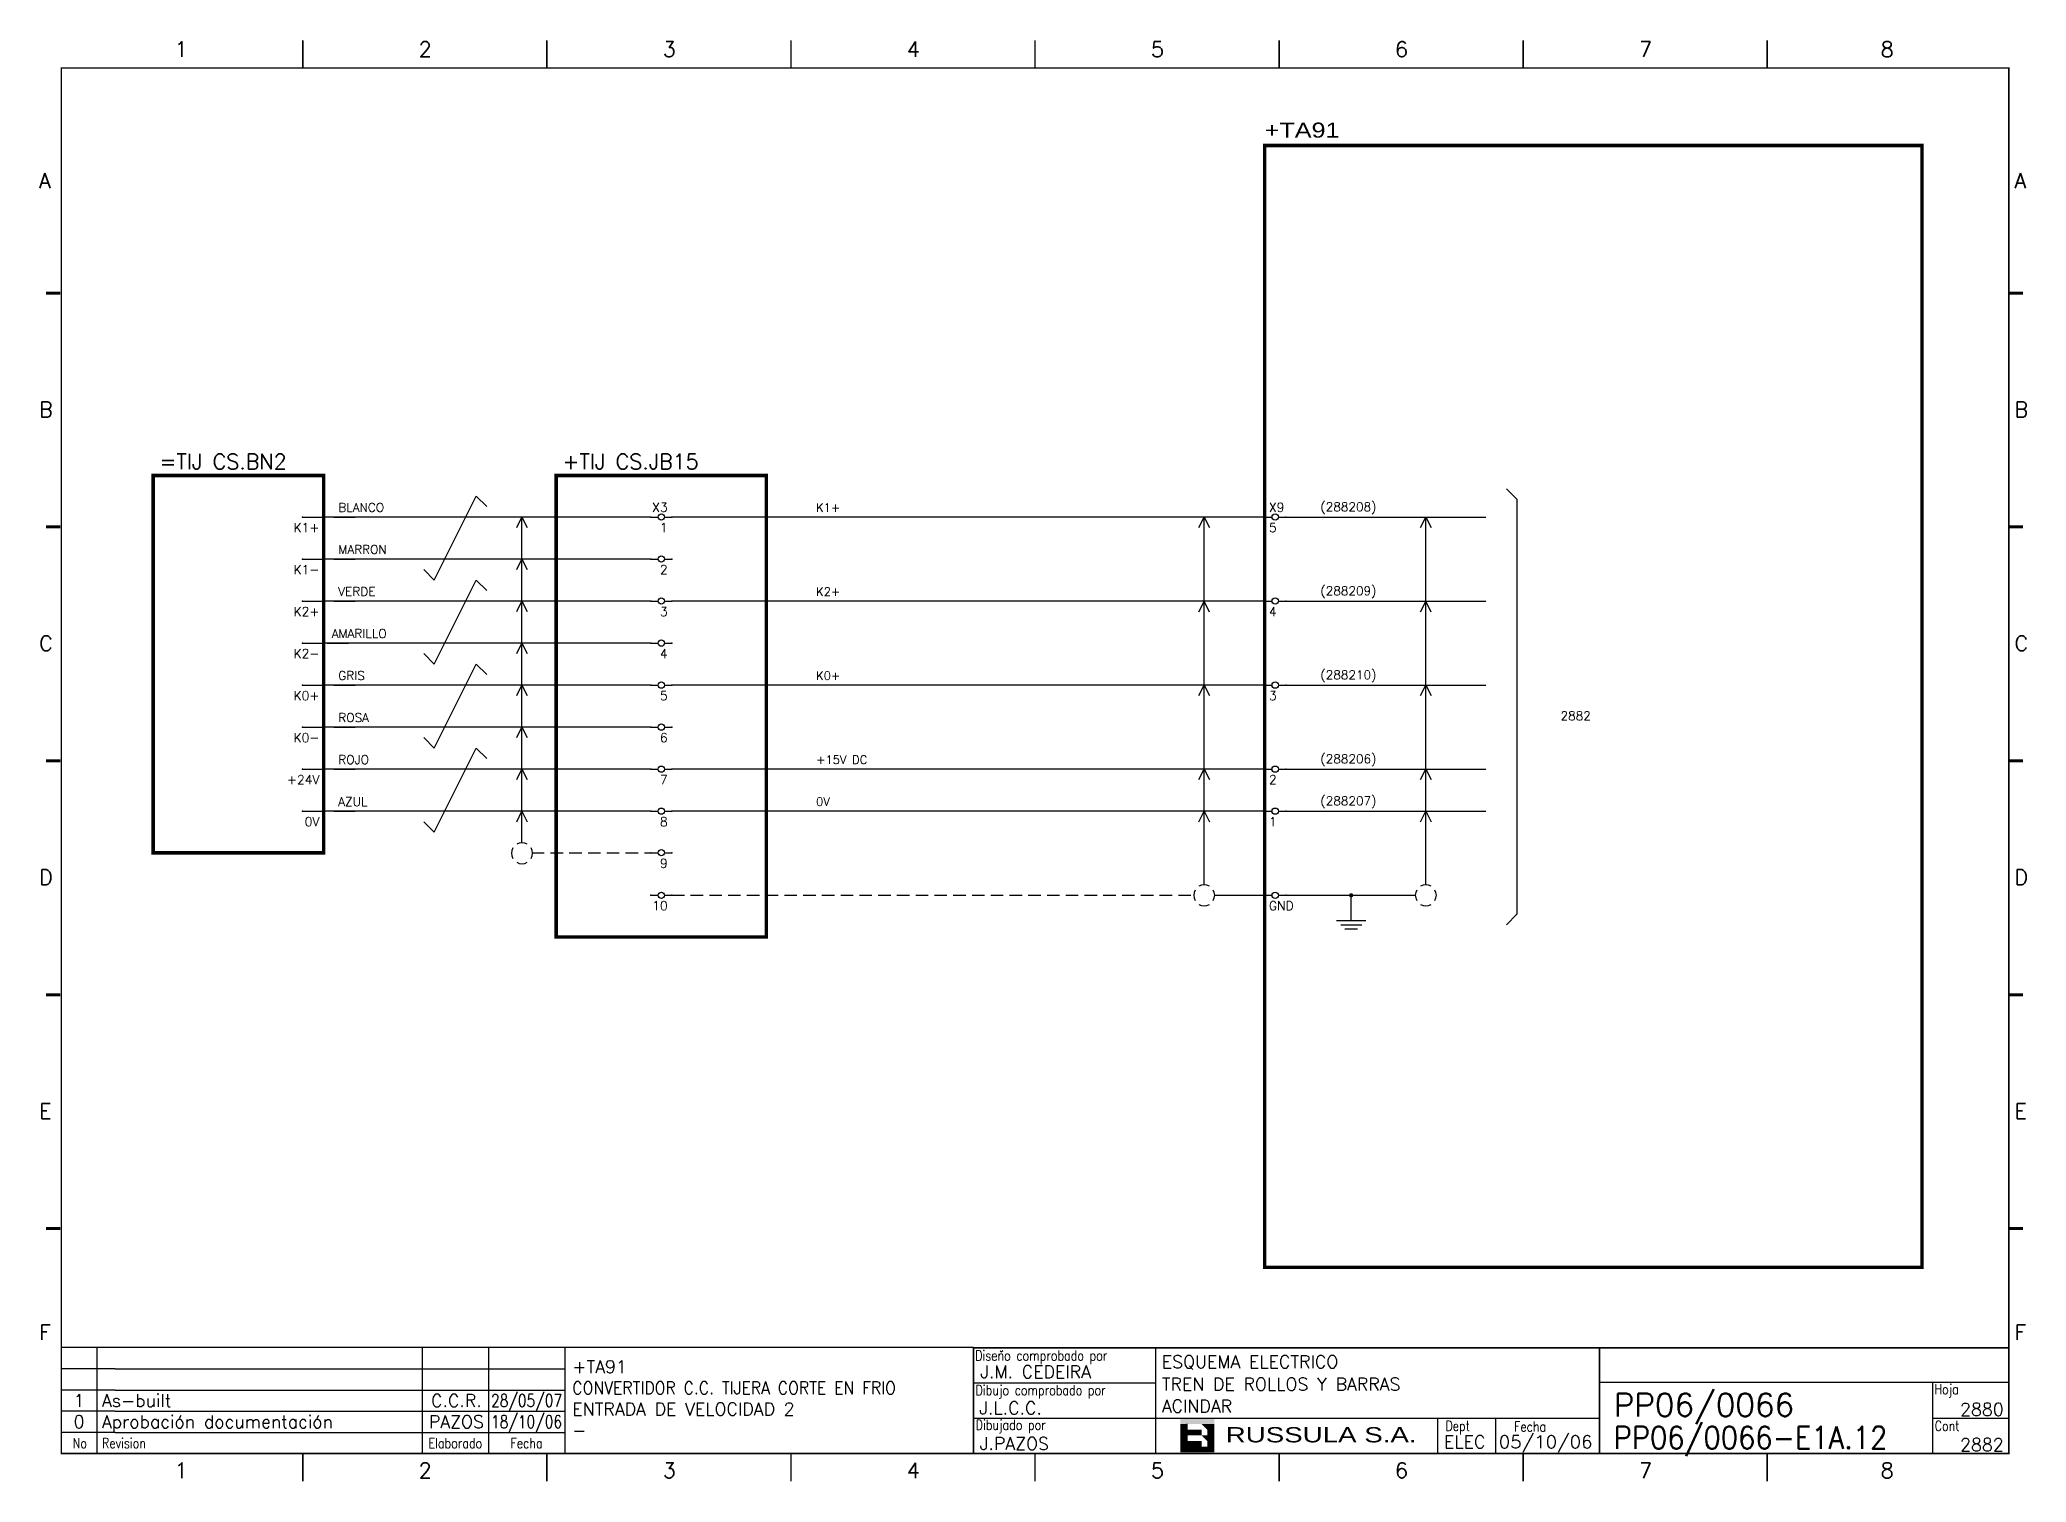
# Model space of a CAD drawing. Extents: x 415 to 812, y 5 to 293.
import ezdxf
from ezdxf.enums import TextEntityAlignment as Align

# ---------------------------------------------------------------- set-up
doc = ezdxf.new("R2010")
doc.units = 0
doc.header["$LTSCALE"] = 10
doc.header["$MEASUREMENT"] = 0
doc.linetypes.add('DASHDOT', pattern=[1, 0.5, -0.25, 0, -0.25])
doc.linetypes.add('HIDDEN', pattern=[0.375, 0.25, -0.125])
doc.layers.get('0').update_dxf_attribs({"linetype": 'CONTINUOUS'})
for name, color, linetype in [('1', 7, 'CONTINUOUS'), ('10', 5, 'CONTINUOUS'), ('102', 7, 'CONTINUOUS'), ('2', 7, 'CONTINUOUS'), ('8', 1, 'CONTINUOUS'), ('9', 6, 'CONTINUOUS'), ('ATRIBUTOS', 6, 'CONTINUOUS'), ('DIBUJO', 7, 'CONTINUOUS'), ('NODE', 7, 'CONTINUOUS')]:
    doc.layers.add(name, color=color, linetype=linetype)
doc.styles.add('HELVETICA', font='HELV.SHX')
doc.styles.add('LABEL', font='SIMPLEX', dxfattribs={"width": 0.8, "height": 4})
doc.styles.add('ROMANS', font='ROMANS.SHX')
doc.styles.get("Standard").update_dxf_attribs({"font": 'simplex'})

# ---------------------------------------------------------------- blocks, each defined once
blk = doc.blocks.new('newcajec')
at = {"layer": '1'}
for p, q in [((179.4, 20.85), (0.13, 20.85)), ((7, 20.85), (7, 0)), ((71, 20.85), (71, 0)), ((84, 20.85), (84, 0.09)), ((99, 20.85), (99, 0)), ((184.64, 20.18), (184.81, 20.01)), ((184.81, 20.01), (185.18, 20.25)), ((215.2, 20.8), (215.2, 0)), ((10.6, 16.64), (0, 16.64)), ((10.6, 16.64), (99, 16.64)), ((10.6, 12.48), (0, 12.48)), ((10.6, 12.48), (99, 12.48)), ((179.4, 13.87), (215.2, 13.87)), ((368, 14.06), (368, 0)), ((10.6, 8.32), (0, 8.32)), ((10.6, 8.32), (99, 8.32)), ((10.6, 4.16), (0, 4.16)), ((10.6, 4.16), (99, 4.16)), ((179.4, 6.93), (267.63, 6.93)), ((267.63, 6.93), (302.5, 6.93)), ((270.63, 6.91), (270.63, 0)), ((282.07, 6.93), (282.07, 0)), ((368, 6.93), (383, 6.93))]:
    blk.add_line(p, q, dxfattribs=at)
for points in [[(47.5, 272.5, 0.3, 0.3, 0), (47.5, 277.91, 0.3, 0.3, 0)], [(95.5, 272.5, 0.3, 0.3, 0), (95.5, 277.91, 0.3, 0.3, 0)], [(143.5, 272.5, 0.3, 0.3, 0), (143.5, 277.91, 0.3, 0.3, 0)], [(191.5, 272.5, 0.3, 0.3, 0), (191.5, 277.91, 0.3, 0.3, 0)], [(239.5, 272.5, 0.3, 0.3, 0), (239.5, 277.91, 0.3, 0.3, 0)], [(287.5, 272.5, 0.3, 0.3, 0), (287.5, 277.91, 0.3, 0.3, 0)], [(335.5, 272.5, 0.3, 0.3, 0), (335.5, 277.91, 0.3, 0.3, 0)], [(-2.99, 228.23, 0.6, 0.6, 0), (-0.18, 228.23, 0.6, 0.6, 0)], [(383.01, 228.23, 0.6, 0.6, 0), (385.82, 228.23, 0.6, 0.6, 0)], [(-2.99, 182.23, 0.6, 0.6, 0), (-0.18, 182.23, 0.6, 0.6, 0)], [(383.01, 182.23, 0.6, 0.6, 0), (385.82, 182.23, 0.6, 0.6, 0)], [(-2.99, 136.23, 0.6, 0.6, 0), (-0.18, 136.23, 0.6, 0.6, 0)], [(383.01, 136.23, 0.6, 0.6, 0), (385.82, 136.23, 0.6, 0.6, 0)], [(-2.99, 90.23, 0.6, 0.6, 0), (-0.18, 90.23, 0.6, 0.6, 0)], [(383.01, 90.23, 0.6, 0.6, 0), (385.82, 90.23, 0.6, 0.6, 0)], [(-2.99, 44.23, 0.6, 0.6, 0), (-0.18, 44.23, 0.6, 0.6, 0)], [(383.01, 44.23, 0.6, 0.6, 0), (385.82, 44.23, 0.6, 0.6, 0)], [(383, 20.8, 0.3, 0.3, 0), (179.4, 20.8, 0.3, 0.3, 0), (179.4, 0, 0.3, 0.3, 0)], [(302.5, 20.8, 0.3, 0.3, 0), (302.5, 0, 0.3, 0.3, 0)], [(302.5, 14, 0.3, 0.3, 0), (383, 14, 0.3, 0.3, 0)], [(47.5, -5.5, 0.3, 0.3, 0), (47.5, -0.09, 0.3, 0.3, 0)], [(95.5, -5.5, 0.3, 0.3, 0), (95.5, -0.09, 0.3, 0.3, 0)], [(143.5, -5.5, 0.3, 0.3, 0), (143.5, -0.09, 0.3, 0.3, 0)], [(191.5, -5.5, 0.3, 0.3, 0), (191.5, -0.09, 0.3, 0.3, 0)], [(239.5, -5.5, 0.3, 0.3, 0), (239.5, -0.09, 0.3, 0.3, 0)], [(287.5, -5.5, 0.3, 0.3, 0), (287.5, -0.09, 0.3, 0.3, 0)], [(335.5, -5.5, 0.3, 0.3, 0), (335.5, -0.09, 0.3, 0.3, 0)]]:
    blk.add_lwpolyline(points, format="xyseb", dxfattribs=at)
at = {"layer": '1', "const_width": 0.3}
blk.add_lwpolyline([(0, 0), (0, 272.5), (383, 272.5), (383, 0)], close=True, dxfattribs=at)
at = {"layer": '2', "color": 14}
for p, q in [((221.42, 4.69), (221.42, 5.81)), ((221.42, 2.47), (221.42, 3.58))]:
    blk.add_line(p, q, dxfattribs=at)
for points in [[(220.05, 5.81), (220.05, 6.92), (226.74, 5.81), (226.74, 6.92)], [(221.42, 2.47), (220.05, 2.47), (221.42, 5.81), (220.05, 5.81)], [(221.42, 4.69), (224.25, 4.69), (221.42, 3.58), (224.25, 3.58)], [(224.25, 5.81), (225.37, 5.81), (225.37, 4.69)], [(225.37, 5.81), (226.74, 5.81), (225.37, 1.35), (226.74, 1.35)], [(224.25, 0.24), (224.25, 2.47), (220.05, 0.24), (220.05, 2.47)], [(224.25, 3.58), (225.37, 3.58), (225.37, 2.47)], [(226.74, 1.35), (226.74, 0.24), (224.25, 1.35), (224.25, 0.24)]]:
    blk.add_solid(points, dxfattribs=at)
at = {"layer": '1', "style": 'ROMANS'}
for s, p in [('1', (22.29, 274.68)), ('2', (70.29, 274.68)), ('3', (118.29, 274.68)), ('4', (166.29, 274.68)), ('5', (214.29, 274.68)), ('6', (262.29, 274.68)), ('7', (310.29, 274.68)), ('8', (357.79, 274.68)), ('A', (-4.37, 248.84)), ('A', (384.13, 248.84)), ('B', (-4.37, 203.84)), ('B', (384.13, 203.84)), ('C', (-4.37, 157.84)), ('C', (384.13, 157.84)), ('D', (-4.37, 111.84)), ('D', (384.13, 111.84)), ('E', (-4.37, 65.84)), ('E', (384.13, 65.84)), ('F', (-4.37, 22.34)), ('F', (384.13, 22.34)), ('1', (22.29, -4.82)), ('2', (70.29, -4.82)), ('3', (118.29, -4.82)), ('4', (166.29, -4.82)), ('5', (214.29, -4.82)), ('6', (262.29, -4.82)), ('7', (310.29, -4.82)), ('8', (357.79, -4.82))]:
    blk.add_text(s, height=3, dxfattribs=at).set_placement(p)
at = {"layer": '1', "style": 'LABEL', "width": 0.8}
for s, p in [('Diseno comprobado por', (179.73, 18.27)), ('Dibujo comprobado por', (179.81, 11.47)), ('Hoja', (368.38, 11.66)), ('Dibujado por', (179.83, 4.64)), ('Fecha', (285.71, 4.3)), ('Cont', (368.43, 4.46)), ('No', (2.23, 1.05)), ('Revision', (8, 1.05))]:
    blk.add_text(s, height=2, dxfattribs=at).set_placement(p)
for s, p in [('Dept', (274.61, 4.44)), ('Elaborado', (77.5, 1.05)), ('Fecha', (91.5, 1.05))]:
    blk.add_text(s, height=2, dxfattribs=at).set_placement(p, align=Align.CENTER)
at = {"layer": '10', "style": 'ROMANS'}
for tag, p in [('REV41', (3.5, 18.74)), ('REV43', (77.7, 18.74)), ('REV31', (3.5, 14.58)), ('REV33', (77.7, 14.58)), ('REV21', (3.5, 10.42)), ('REV23', (77.7, 10.42)), ('REV11', (3.5, 6.27)), ('REV13', (77.7, 6.27))]:
    blk.add_attdef(tag, text='', height=2.5, dxfattribs=at).set_placement(p, align=Align.MIDDLE)
for tag, p, height in [('REV42', (8, 17.49), 2.5), ('REV32', (8, 13.33), 2.5), ('SHEETNAME1', (100.5, 15.83), 2.5), ('DESIGNCHECK', (180.74, 14.83), 2.5), ('DOCUMENTTYPE', (216.43, 16.8), 2.5), ('NOTA', (305.32, 15.8), 3), ('SHEETNAME2', (100.5, 11.67), 2.5), ('OBJECT', (216.43, 12.4), 2.5), ('ORDER', (305.32, 7.3), 4.5), ('REV22', (8, 9.17), 2.5), ('SHEETNAME3', (100.5, 7.51), 2.5), ('DRAWINGCHECK', (180.53, 7.71), 2.5), ('CUSTOMER', (216.43, 8.08), 2.5), ('REV12', (8, 5.01), 2.5), ('SHEETNAME4', (100.5, 3.35), 2.5), ('DOCUMENT_ID', (305.32, 0.93), 4.4), ('USER', (180.63, 0.71), 2.5), ('DEPARTMENT', (271.93, 1.05), 2.5)]:
    blk.add_attdef(tag, p, '', height=height, dxfattribs=at)
for tag, width, p, p2 in [('REV44', 1.221199, (84.53, 17.49), (98.48, 17.49)), ('REV34', 1.221199, (84.53, 13.33), (98.48, 13.33)), ('REV24', 1.221199, (84.53, 9.17), (98.48, 9.17)), ('REV14', 1.221199, (84.53, 5.01), (98.48, 5.01)), ('CREATED2', 7.039915, (282.71, 1.05), (301.14, 1.05))]:
    blk.add_attdef(tag, text='', height=2.5, dxfattribs=dict(at, width=width)).set_placement(p, p2, align=Align.FIT)
for tag, p in [('SHEET', (382, 7.43)), ('NEXTSHEET', (382, 0.5))]:
    blk.add_attdef(tag, text='', height=2.5, dxfattribs=at).set_placement(p, align=Align.RIGHT)
at = {"layer": 'DIBUJO', "color": 14, "style": 'HELVETICA', "width": 1.3}
blk.add_text('RUSSULA S.A.', height=3, dxfattribs=at).set_placement((229, 2.19))
blk = doc.blocks.new('NOD', base_point=(237.5, 170))
at = {"layer": 'NODE'}
blk.add_point((237.5, 170), dxfattribs=at)
blk = doc.blocks.new('$$PLL21')
blk.add_line((-2.5, 0), (2.5, 0))
at = {"layer": '2'}
for p in [(-2.5, 0), (2.5, 0)]:
    blk.add_blockref('NOD', p, dxfattribs=at)
at = {"layer": '8'}
blk.add_attdef('*A', (-1.5, -3.575), '', height=2.15, dxfattribs=at)
at = {"layer": '9'}
blk.add_attdef('ID', (-1.5, 1.25), '', height=2.15, dxfattribs=at)
blk = doc.blocks.new('$$PLR12')
blk.add_line((-2.5, 0), (2.5, 0))
at = {"layer": '2'}
for p in [(-2.5, 0), (2.5, 0)]:
    blk.add_blockref('NOD', p, dxfattribs=at)
at = {"layer": '8'}
blk.add_attdef('*A', text='', height=2.15, dxfattribs=at).set_placement((1.5, -3.575), align=Align.RIGHT)
at = {"layer": '9'}
blk.add_attdef('ID', text='', height=2.15, dxfattribs=at).set_placement((1.5, 1.25), align=Align.RIGHT)
blk = doc.blocks.new('$$PLR12C')
for p, q in [((-2.5, 0), (-0.75, 0)), ((0.75, 0), (2.5, 0))]:
    blk.add_line(p, q)
at = {"layer": '2'}
blk.add_circle((0, 0), 0.75, dxfattribs=at)
for p in [(-2.5, 0), (2.5, 0)]:
    blk.add_blockref('NOD', p, dxfattribs=at)
at = {"layer": '8'}
blk.add_attdef('*A', text='', height=2.15, dxfattribs=at).set_placement((1.5, -3.575), align=Align.RIGHT)
at = {"layer": '9'}
blk.add_attdef('ID', text='', height=2.15, dxfattribs=at).set_placement((1.5, 1.25), align=Align.RIGHT)
blk = doc.blocks.new('$030107')
at = {"layer": '102'}
for start, end in [(150, 210), (60, 120), (330, 30), (240, 300)]:
    blk.add_arc((0, 0), 2.5, start, end, dxfattribs=at)
blk = doc.blocks.new('ITEM')
at = {"layer": 'ATRIBUTOS', "style": 'HELVETICA', "width": 1.2}
blk.add_attdef('ITEM', (0, 1.25), '', height=2.5, dxfattribs=at)
blk = doc.blocks.new('$$PLL21C')
for p, q in [((-2.5, 0), (-0.75, 0)), ((0.75, 0), (2.5, 0))]:
    blk.add_line(p, q)
at = {"layer": '2'}
blk.add_circle((0, 0), 0.75, dxfattribs=at)
for p in [(-2.5, 0), (2.5, 0)]:
    blk.add_blockref('NOD', p, dxfattribs=at)
at = {"layer": '8'}
blk.add_attdef('*A', (-1.5, -3.575), '', height=2.15, dxfattribs=at)
at = {"layer": '9'}
blk.add_attdef('ID', (-1.5, 1.25), '', height=2.15, dxfattribs=at)
blk = doc.blocks.new('$021501')
at = {"layer": '2'}
for p, q in [((0, -6), (0, 0)), ((-3.5, -6), (3.5, -6)), ((-2.5, -7), (2.5, -7)), ((-1.5, -8), (1.5, -8))]:
    blk.add_line(p, q, dxfattribs=at)
blk.add_blockref('NOD', (0, 0), dxfattribs=at)

msp = doc.modelspace()

# ---------------------------------------------------------------- linework, layer by layer
at = {"layer": '2', "color": 7}
for p, q in [((710.39, 201.36), (708.29, 203.46)), ((493.98, 185.21), (502.38, 202.01)), ((502.38, 202.01), (504.48, 199.91)), ((710.39, 201.36), (710.39, 118.42)), ((537.26, 197.81), (471.86, 197.81)), ((510.46, 195.71), (511.51, 197.81)), ((511.51, 132.71), (511.51, 197.81)), ((511.51, 197.81), (512.56, 195.71)), ((602.06, 197.81), (541.46, 197.81)), ((659.98, 197.81), (602.06, 197.81)), ((646.83, 195.71), (647.88, 197.81)), ((647.88, 124.3), (647.88, 197.81)), ((647.88, 197.81), (648.93, 195.71)), ((664.18, 197.81), (704.18, 197.81)), ((691.14, 195.71), (692.19, 197.81)), ((692.19, 124.3), (692.19, 197.81)), ((692.19, 197.81), (693.24, 195.71)), ((537.26, 189.41), (471.86, 189.41)), ((491.88, 187.31), (493.98, 185.21)), ((510.46, 187.31), (511.51, 189.41)), ((511.51, 189.41), (512.56, 187.31)), ((493.98, 168.41), (502.38, 185.21)), ((502.38, 185.21), (504.48, 183.11)), ((537.26, 181.01), (471.86, 181.01)), ((510.46, 178.91), (511.51, 181.01)), ((511.51, 181.01), (512.56, 178.91)), ((602.06, 181.01), (541.46, 181.01)), ((659.98, 181.01), (602.06, 181.01)), ((646.8, 178.86), (647.85, 180.96)), ((647.85, 180.96), (648.9, 178.86)), ((664.18, 181.01), (704.18, 181.01)), ((691.11, 178.86), (692.16, 180.96)), ((692.16, 180.96), (693.21, 178.86)), ((537.26, 172.61), (471.86, 172.61)), ((510.46, 170.51), (511.51, 172.61)), ((511.51, 172.61), (512.56, 170.51)), ((491.88, 170.51), (493.98, 168.41)), ((493.98, 151.61), (502.38, 168.41)), ((502.38, 168.41), (504.48, 166.31)), ((537.26, 164.21), (471.86, 164.21)), ((510.46, 162.11), (511.51, 164.21)), ((511.51, 164.21), (512.56, 162.11)), ((602.06, 164.21), (541.46, 164.21)), ((659.98, 164.21), (602.06, 164.21)), ((646.83, 162.11), (647.88, 164.21)), ((647.88, 164.21), (648.93, 162.11)), ((664.18, 164.21), (704.18, 164.21)), ((691.14, 162.11), (692.19, 164.21)), ((692.19, 164.21), (693.24, 162.11)), ((537.26, 155.81), (471.86, 155.81)), ((510.46, 153.71), (511.51, 155.81)), ((511.51, 155.81), (512.56, 153.71)), ((491.88, 153.71), (493.98, 151.61)), ((493.98, 134.81), (502.38, 151.61)), ((502.38, 151.61), (504.48, 149.51)), ((537.26, 147.41), (471.86, 147.41)), ((510.46, 145.31), (511.51, 147.41)), ((511.51, 147.41), (512.56, 145.31)), ((602.06, 147.41), (541.46, 147.41)), ((659.98, 147.41), (602.06, 147.41)), ((646.83, 145.31), (647.88, 147.41)), ((647.88, 147.41), (648.93, 145.31)), ((664.18, 147.41), (704.18, 147.41)), ((691.14, 145.31), (692.19, 147.41)), ((692.19, 147.41), (693.24, 145.31)), ((537.26, 139.01), (471.86, 139.01)), ((510.46, 136.91), (511.51, 139.01)), ((511.51, 139.01), (512.56, 136.91)), ((602.06, 139.01), (541.46, 139.01)), ((659.98, 139.01), (602.06, 139.01)), ((646.83, 136.91), (647.88, 139.01)), ((647.88, 139.01), (648.93, 136.91)), ((664.18, 139.01), (704.18, 139.01)), ((691.14, 136.91), (692.19, 139.01)), ((692.19, 139.01), (693.24, 136.91)), ((491.88, 136.91), (493.98, 134.81)), ((649.98, 122.2), (659.98, 122.2)), ((664.18, 122.2), (690.09, 122.2)), ((710.39, 118.42), (708.29, 116.32))]:
    msp.add_line(p, q, dxfattribs=at)
at = {"layer": '2', "color": 7, "linetype": 'HIDDEN'}
for p, q in [((513.47, 130.71), (537.3, 130.71)), ((541.47, 122.2), (645.78, 122.2))]:
    msp.add_line(p, q, dxfattribs=at)
at = {"layer": '2', "color": 3, "linetype": 'DASHDOT'}
for points in [[(659.98, 272.09, 0.706, 0.706, 0), (791.37, 272.09, 0.706, 0.706, 0), (791.37, 47.83, 0.706, 0.706, 0), (659.98, 47.83, 0.706, 0.706, 0), (659.98, 272.09, 0.706, 0.706, 0)], [(437.8, 206.13, 0.706, 0.706, 0), (471.86, 206.13, 0.706, 0.706, 0), (471.86, 130.7, 0.706, 0.706, 0), (437.8, 130.7, 0.706, 0.706, 0), (437.8, 206.13, 0.706, 0.706, 0)], [(518.36, 206.13, 0.706, 0.706, 0), (560.36, 206.13, 0.706, 0.706, 0), (560.36, 113.87, 0.706, 0.706, 0), (518.36, 113.87, 0.706, 0.706, 0), (518.36, 206.13, 0.706, 0.706, 0)]]:
    msp.add_lwpolyline(points, format="xyseb", dxfattribs=at)
at = {"layer": '2', "color": 7}
msp.add_lwpolyline([(677.06, 122.2, 0.42, 0.42, 1), (677.48, 122.2, 0.42, 0.42, 1)], format="xyseb", close=True, dxfattribs=at)

# ---------------------------------------------------------------- block references
ref = msp.add_blockref('newcajec', (419.42, 10.6), dxfattribs=dict(at, xscale=1.016442892079965, yscale=1.016442892079993, zscale=1.01644289208))
ref.add_attrib('REV24', '28/05/07', dxfattribs={"layer": '10', "height": 2.541, "style": 'ROMANS', "width": 0.728168}).set_placement((505.33, 19.92), (519.52, 19.92), align=Align.FIT)
ref.add_attrib('SHEETNAME3', 'ENTRADA DE VELOCIDAD 2', (521.57, 18.22), dxfattribs={"layer": '10', "height": 2.5411, "style": 'ROMANS'})
ref.add_attrib('SHEETNAME2', 'CONVERTIDOR C.C. TIJERA CORTE EN FRIO', (521.57, 22.45), dxfattribs={"layer": '10', "height": 2.5411, "style": 'ROMANS', "width": 0.9})
ref.add_attrib('SHEETNAME1', '+TA91', (521.57, 26.68), dxfattribs={"layer": '10', "height": 2.541, "style": 'ROMANS'})
ref.add_attrib('USER', 'J.PAZOS', (603.02, 11.32), dxfattribs={"layer": '10', "height": 2.541, "style": 'ROMANS'})
ref.add_attrib('DRAWINGCHECK', 'J.L.C.C.', (602.92, 18.44), dxfattribs={"layer": '10', "height": 2.541, "style": 'ROMANS'})
ref.add_attrib('DESIGNCHECK', 'J.M. CEDEIRA', (603.13, 25.67), dxfattribs={"layer": '10', "height": 2.5411, "style": 'ROMANS'})
ref.add_attrib('REV22', 'As-built', (427.55, 19.92), dxfattribs={"layer": '10', "height": 2.541, "style": 'ROMANS'})
ref.add_attrib('REV12', 'Aprobación documentación', (427.55, 15.69), dxfattribs={"layer": '10', "height": 2.5411, "style": 'ROMANS'})
ref.add_attrib('REV21', '1', dxfattribs={"layer": '10', "height": 2.54, "style": 'ROMANS'}).set_placement((422.98, 21.19), align=Align.MIDDLE)
ref.add_attrib('REV11', '0', dxfattribs={"layer": '10', "height": 2.54, "style": 'ROMANS'}).set_placement((422.98, 16.96), align=Align.MIDDLE)
ref.add_attrib('SHEETNAME4', '-', (521.57, 14), dxfattribs={"layer": '10', "height": 2.54, "style": 'ROMANS'})
ref.add_attrib('REV14', '18/10/06', dxfattribs={"layer": '10', "height": 2.541, "style": 'ROMANS', "width": 0.728168}).set_placement((505.33, 15.69), (519.52, 15.69), align=Align.FIT)
ref.add_attrib('REV23', 'C.C.R.', dxfattribs={"layer": '10', "height": 2.541, "style": 'ROMANS'}).set_placement((498.4, 21.19), align=Align.MIDDLE)
ref.add_attrib('REV13', 'PAZOS', dxfattribs={"layer": '10', "height": 2.541, "style": 'ROMANS'}).set_placement((498.4, 16.96), align=Align.MIDDLE)
ref.add_attrib('DOCUMENT_ID', 'PP06/0066-E1A.12', (729.76, 11.55), dxfattribs={"layer": '10', "height": 4.4723, "style": 'ROMANS', "width": 0.9})
ref.add_attrib('ORDER', 'PP06/0066', (729.76, 18.02), dxfattribs={"layer": '10', "height": 4.574, "style": 'ROMANS'})
ref.add_attrib('CUSTOMER', 'ACINDAR', (639.41, 18.81), dxfattribs={"layer": '10', "height": 2.541, "style": 'ROMANS'})
ref.add_attrib('OBJECT', 'TREN DE ROLLOS Y BARRAS', (639.41, 23.2), dxfattribs={"layer": '10', "height": 2.5411, "style": 'ROMANS'})
ref.add_attrib('DOCUMENTTYPE', 'ESQUEMA ELECTRICO', (639.41, 27.67), dxfattribs={"layer": '10', "height": 2.5411, "style": 'ROMANS'})
ref.add_attrib('CREATED2', '05/10/06', dxfattribs={"layer": '10', "height": 2.541, "style": 'ROMANS', "width": 0.961976}).set_placement((706.77, 11.66), (725.51, 11.66), align=Align.FIT)
ref.add_attrib('DEPARTMENT', 'ELEC', (695.82, 11.66), dxfattribs={"layer": '10', "height": 2.541, "style": 'ROMANS'})
ref.add_attrib('NEXTSHEET', '2882', dxfattribs={"layer": '10', "height": 2.541, "style": 'ROMANS'}).set_placement((807.7, 11.1), align=Align.RIGHT)
ref.add_attrib('SHEET', '2880', dxfattribs={"layer": '10', "height": 2.541, "style": 'ROMANS'}).set_placement((807.7, 18.15), align=Align.RIGHT)
at = {"layer": '2', "color": 6}
ref = msp.add_blockref('ITEM', (659.98, 272.68), dxfattribs=dict(at, xscale=0.7811502160147938, yscale=0.7811502160146802, zscale=0.7811502160146905))
ref.add_attrib('ITEM', '+TA91', (659.98, 273.66), dxfattribs={"layer": 'ATRIBUTOS', "height": 3, "style": 'HELVETICA', "width": 1.2})
at = {"layer": '2'}
ref = msp.add_blockref('$$PLL21', (476.02, 197.81), dxfattribs=dict(at, xscale=0.8231999999999857, yscale=0.8231999999999857, zscale=0.8231999999999999))
ref.add_attrib('ID', 'BLANCO', (474.78, 198.84), dxfattribs={"layer": '9', "height": 1.77})
at = {"layer": '2', "color": 7, "yscale": 0.839999999999975, "zscale": 0.84}
for name, p, xscale, values in [('$$PLR12C', (539.36, 197.81), 0.839999999999975, {'ID': 'X3', '*A': '1'}), ('$$PLL21C', (662.08, 197.81), 0.8400000000000318, {'ID': 'X9', '*A': '5'}), ('$$PLR12', (469.76, 197.81), 0.839999999999975, {'*A': 'K1+'}), ('$$PLR12', (469.76, 189.41), 0.839999999999975, {'*A': 'K1-'}), ('$$PLR12C', (539.36, 189.41), 0.839999999999975, {'*A': '2'}), ('$$PLR12', (469.76, 181.01), 0.839999999999975, {'*A': 'K2+'}), ('$$PLR12C', (539.36, 181.01), 0.839999999999975, {'*A': '3'}), ('$$PLL21C', (662.08, 181.01), 0.8400000000000318, {'*A': '4'}), ('$$PLR12', (469.76, 172.61), 0.839999999999975, {'*A': 'K2-'}), ('$$PLR12C', (539.36, 172.61), 0.839999999999975, {'*A': '4'}), ('$$PLR12', (469.76, 164.21), 0.839999999999975, {'*A': 'K0+'}), ('$$PLR12C', (539.36, 164.21), 0.839999999999975, {'*A': '5'}), ('$$PLL21C', (662.08, 164.21), 0.8400000000000318, {'*A': '3'}), ('$$PLR12', (469.76, 155.81), 0.839999999999975, {'*A': 'K0-'}), ('$$PLR12C', (539.36, 155.81), 0.839999999999975, {'*A': '6'}), ('$$PLR12', (469.76, 147.41), 0.839999999999975, {'*A': '+24V'}), ('$$PLR12C', (539.36, 147.41), 0.839999999999975, {'*A': '7'}), ('$$PLL21C', (662.08, 147.41), 0.8400000000000318, {'*A': '2'}), ('$$PLR12', (469.76, 139.01), 0.839999999999975, {'*A': '0V'}), ('$$PLR12C', (539.36, 139.01), 0.839999999999975, {'*A': '8'}), ('$$PLL21C', (662.08, 139.01), 0.8400000000000318, {'*A': '1'}), ('$$PLR12C', (539.36, 130.7), 0.839999999999975, {'*A': '9'}), ('$$PLR12C', (539.37, 122.2), 0.839999999999975, {'*A': '10'}), ('$$PLL21C', (662.08, 122.2), 0.8400000000000318, {'*A': 'GND'})]:
    msp.add_blockref(name, p, dxfattribs=dict(at, xscale=xscale)).add_auto_attribs(values)
at = {"layer": '2'}
ref = msp.add_blockref('$$PLL21', (476.02, 189.41), dxfattribs=dict(at, xscale=0.8231999999999857, yscale=0.8231999999999857, zscale=0.8231999999999999))
ref.add_attrib('ID', 'MARRON', (474.78, 190.44), dxfattribs={"layer": '9', "height": 1.77})
ref = msp.add_blockref('$$PLL21', (476.02, 181.01), dxfattribs=dict(at, xscale=0.8231999999999857, yscale=0.8231999999999857, zscale=0.8231999999999999))
ref.add_attrib('ID', 'VERDE', (474.78, 182.04), dxfattribs={"layer": '9', "height": 1.77})
ref = msp.add_blockref('$$PLL21', (474.69, 172.61), dxfattribs=dict(at, xscale=0.8231999999999857, yscale=0.8231999999999857, zscale=0.8231999999999999))
ref.add_attrib('ID', 'AMARILLO', (473.46, 173.64), dxfattribs={"layer": '9', "height": 1.77})
ref = msp.add_blockref('$$PLL21', (476.02, 164.21), dxfattribs=dict(at, xscale=0.8231999999999857, yscale=0.8231999999999857, zscale=0.8231999999999999))
ref.add_attrib('ID', 'GRIS', (474.78, 165.24), dxfattribs={"layer": '9', "height": 1.77})
ref = msp.add_blockref('$$PLL21', (476.02, 155.81), dxfattribs=dict(at, xscale=0.8231999999999857, yscale=0.8231999999999857, zscale=0.8231999999999999))
ref.add_attrib('ID', 'ROSA', (474.78, 156.84), dxfattribs={"layer": '9', "height": 1.77})
ref = msp.add_blockref('$$PLL21', (476.02, 147.41), dxfattribs=dict(at, xscale=0.8231999999999857, yscale=0.8231999999999857, zscale=0.8231999999999999))
ref.add_attrib('ID', 'ROJO', (474.78, 148.44), dxfattribs={"layer": '9', "height": 1.77})
ref = msp.add_blockref('$$PLL21', (476.02, 139.01), dxfattribs=dict(at, xscale=0.8231999999999857, yscale=0.8231999999999857, zscale=0.8231999999999999))
ref.add_attrib('ID', 'AZUL', (474.78, 140.04), dxfattribs={"layer": '9', "height": 1.77})
at = {"layer": '2', "color": 7, "yscale": 0.839999999999975, "zscale": 0.84}
for name, p, xscale in [('$030107', (511.51, 130.61), 0.839999999999975), ('$030107', (647.88, 122.2), 0.8400000000000318), ('$030107', (692.19, 122.2), 0.8400000000000318), ('$021501', (677.27, 122.2), 0.8400000000000318)]:
    msp.add_blockref(name, p, dxfattribs=dict(at, xscale=xscale))

# ---------------------------------------------------------------- texts
at = {"layer": '2', "color": 6}
for s, height, p in [('=TIJ CS.BN2', 3.024, (439.06, 207.39)), ('+TIJ CS.JB15', 3.024, (519.62, 207.39)), ('(288208)', 1.764, (671.12, 198.98)), ('(288209)', 1.764, (671.12, 182.18)), ('(288210)', 1.764, (671.12, 165.38)), ('(288206)', 1.764, (671.12, 148.58)), ('(288207)', 1.764, (671.12, 140.18))]:
    msp.add_text(s, height=height, dxfattribs=at).set_placement(p)
at = {"layer": '2', "color": 7, "style": 'ROMANS'}
for s, p in [('K1+', (570.31, 198.86)), ('K2+', (570.31, 182.06)), ('K0+', (570.31, 165.26)), ('+15V DC', (570.31, 148.46)), ('0V', (570.31, 140.06))]:
    msp.add_text(s, height=1.68, dxfattribs=at).set_placement(p)
at = {"layer": '2', "color": 1}
msp.add_text('2882', height=1.764, dxfattribs=at).set_placement((719.12, 157.2))

doc.saveas('drawing.dxf')
